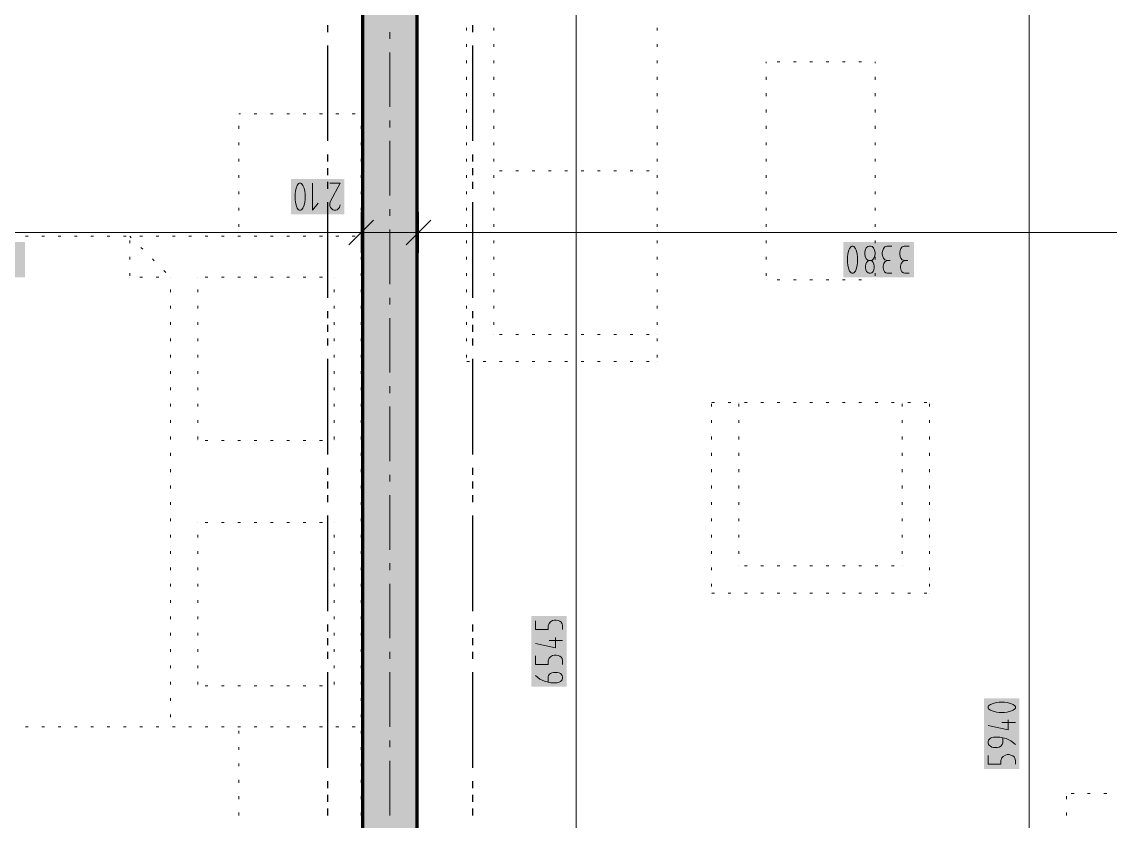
# Model space of a CAD drawing. Header units: millimetres. Extents: x 0 to 594, y 0 to 420.
# Drawn here: x 149.83 to 190.24, y 310.75 to 340.42 of the extents above; entities that cross this region are included whole.
import ezdxf

# ---------------------------------------------------------------- set-up
doc = ezdxf.new("R2010")
doc.units = ezdxf.units.MM
doc.header["$LTSCALE"] = 8
for name, color, linetype in [('PDF_Koty delkove', 7, 'Continuous'), ('PDF_Nabytek', 7, 'Continuous'), ('PDF_Osy hlavni', 7, 'Continuous'), ('PDF_Pozarni useky', 7, 'Continuous'), ('PDF_Steny obvodove nosne', 7, 'Continuous')]:
    doc.layers.add(name, color=color, linetype=linetype)

msp = doc.modelspace()

# ---------------------------------------------------------------- hatches: boundary and pattern name
at = {"layer": 'PDF_Steny obvodove nosne', "true_color": 0xc0c0c0, "transparency": 33554559}
msp.add_hatch(color=9, dxfattribs=at).paths.add_polyline_path([(162.483, 347.672), (162.483, 259.01), (164.505, 259.01), (164.505, 350.13), (164.505, 352.635), (162.483, 351.958)])

# ---------------------------------------------------------------- linework, layer by layer
at = {"layer": 'PDF_Koty delkove', "lineweight": 18}
for points in [[(170.416, 206.995), (170.416, 209.141), (170.416, 213.567), (170.416, 214.9), (170.416, 215.033), (170.416, 224.244), (170.416, 226.096), (170.416, 238.437), (170.416, 240.964), (170.416, 243.694), (170.416, 251.276), (170.416, 258.858), (170.416, 261.436), (170.416, 269.827), (170.416, 271.394), (170.416, 280.998), (170.416, 282.515), (170.416, 283.981), (170.416, 350.13)], [(187.222, 138.505), (187.222, 143.838), (187.222, 154.678), (187.222, 156.197), (187.222, 158.52), (187.222, 162.807), (187.222, 167.595), (187.222, 173.773), (187.222, 206.995), (187.222, 208.461), (187.222, 238.437), (187.222, 241.166), (187.222, 243.694), (187.222, 258.858), (187.222, 261.588), (187.222, 282.515), (187.222, 283.981), (187.222, 344.032)], [(160.623, 334.432), (160.623, 333.421), (160.838, 333.69)], [(161.271, 334.432), (161.649, 334.432), (161.297, 333.758), (161.271, 333.69), (161.271, 333.589), (161.297, 333.522), (161.338, 333.472), (161.378, 333.438), (161.433, 333.421), (161.486, 333.421), (161.54, 333.438), (161.581, 333.472), (161.622, 333.522), (161.649, 333.623)], [(162.433, 333.358), (162.433, 332.6), (162.433, 331.841)], [(164.556, 333.358), (164.556, 332.6), (164.556, 331.841)], [(162.888, 333.055), (161.978, 332.145)], [(165.011, 333.055), (164.101, 332.145)], [(291.938, 332.6), (290.473, 332.6), (289.815, 332.6), (265.973, 332.6), (263.883, 332.6), (262.417, 332.6), (240.314, 332.6), (228.247, 332.6), (226.124, 332.6), (220.319, 332.6), (220.304, 332.6), (200.192, 332.6), (198.726, 332.6), (192.141, 332.6), (164.556, 332.6), (162.433, 332.6), (134.833, 332.6), (128.262, 332.6), (126.796, 332.6), (92.019, 332.6), (89.744, 332.6), (88.278, 332.6), (87.52, 332.6)], [(182.127, 332.094), (181.938, 332.094), (181.871, 332.06), (181.816, 332.009), (181.79, 331.925), (181.776, 331.858), (181.776, 331.79), (181.79, 331.706), (181.816, 331.639), (181.871, 331.589), (181.965, 331.554)], [(182.775, 332.094), (182.586, 332.094), (182.519, 332.06), (182.464, 332.009), (182.438, 331.925), (182.424, 331.858)], [(182.424, 331.858), (182.424, 331.79), (182.438, 331.706), (182.464, 331.639), (182.519, 331.589), (182.613, 331.554)], [(181.479, 331.284), (181.465, 331.218), (181.438, 331.15), (181.384, 331.099), (181.343, 331.083), (181.29, 331.083), (181.249, 331.099), (181.195, 331.15), (181.168, 331.218), (181.155, 331.284), (181.155, 331.352), (181.168, 331.42), (181.195, 331.487), (181.236, 331.537), (181.262, 331.554)], [(181.371, 331.554), (181.398, 331.537), (181.438, 331.487), (181.465, 331.42), (181.479, 331.352), (181.479, 331.284)], [(182.127, 331.083), (181.965, 331.083), (181.91, 331.099), (181.857, 331.134), (181.829, 331.184), (181.803, 331.284), (181.803, 331.352), (181.829, 331.453), (181.884, 331.521), (181.965, 331.554), (182.072, 331.554)], [(182.775, 331.083), (182.613, 331.083), (182.558, 331.099), (182.505, 331.134), (182.477, 331.184), (182.451, 331.284), (182.451, 331.352), (182.477, 331.453), (182.532, 331.521), (182.613, 331.554), (182.72, 331.554)], [(168.899, 318.19), (168.899, 317.866), (169.37, 317.866), (169.37, 318.001), (169.405, 318.095), (169.455, 318.149), (169.539, 318.203), (169.606, 318.217), (169.674, 318.217), (169.741, 318.203), (169.808, 318.176), (169.859, 318.136), (169.893, 318.082), (169.91, 318.001), (169.91, 317.866)], [(169.64, 317.569), (169.64, 317.19), (168.899, 317.353)], [(169.91, 317.461), (169.405, 317.461)], [(168.899, 316.894), (168.899, 316.57), (169.37, 316.57), (169.37, 316.705), (169.405, 316.799), (169.455, 316.853), (169.539, 316.907), (169.606, 316.92), (169.674, 316.92)], [(169.674, 316.92), (169.741, 316.907), (169.808, 316.88), (169.859, 316.839), (169.893, 316.786), (169.91, 316.705), (169.91, 316.57)], [(169.37, 315.922), (169.37, 316.11), (169.388, 316.165), (169.421, 316.205), (169.455, 316.232), (169.505, 316.259), (169.573, 316.272), (169.707, 316.272), (169.775, 316.259), (169.825, 316.232), (169.859, 316.205), (169.893, 316.165), (169.91, 316.11), (169.91, 316.057), (169.893, 316.003), (169.859, 315.962), (169.825, 315.935), (169.775, 315.908), (169.707, 315.894), (169.471, 315.894), (169.236, 315.948), (169.067, 316.029), (168.899, 316.165)], [(186.311, 315.168), (186.109, 315.168), (186.009, 315.154), (185.891, 315.127), (185.79, 315.087), (185.722, 315.033), (185.706, 315.006), (185.706, 314.952), (185.722, 314.925)], [(185.722, 314.925), (185.79, 314.871), (185.891, 314.831), (186.009, 314.803), (186.109, 314.789), (186.311, 314.789), (186.413, 314.803), (186.531, 314.831), (186.632, 314.871), (186.7, 314.925), (186.717, 314.952), (186.717, 315.006), (186.7, 315.033), (186.632, 315.087), (186.531, 315.127), (186.413, 315.154), (186.311, 315.168)], [(186.447, 314.52), (186.447, 314.141), (185.706, 314.304)], [(186.717, 314.412), (186.211, 314.412)], [(186.717, 313.602), (186.548, 313.737), (186.379, 313.818), (186.144, 313.872), (185.907, 313.872), (185.84, 313.858), (185.79, 313.831), (185.756, 313.804), (185.722, 313.764), (185.706, 313.71), (185.706, 313.656), (185.722, 313.602), (185.756, 313.561), (185.79, 313.535), (185.84, 313.507), (185.907, 313.493), (186.043, 313.493), (186.109, 313.507), (186.177, 313.535), (186.228, 313.602), (186.245, 313.656), (186.245, 313.845)], [(185.706, 313.197), (185.706, 312.873), (186.177, 312.873), (186.177, 313.008), (186.211, 313.102), (186.262, 313.156), (186.346, 313.21), (186.413, 313.224), (186.48, 313.224), (186.548, 313.21), (186.615, 313.183), (186.665, 313.143), (186.7, 313.089), (186.717, 313.008), (186.717, 312.873)]]:
    msp.add_lwpolyline(points, dxfattribs=at)
for points in [[(159.975, 334.027), (159.975, 333.825), (159.988, 333.725), (160.015, 333.606), (160.056, 333.505), (160.109, 333.438), (160.137, 333.421), (160.19, 333.421), (160.218, 333.438), (160.271, 333.505), (160.312, 333.606), (160.339, 333.725), (160.353, 333.825), (160.353, 334.027), (160.339, 334.128), (160.312, 334.246), (160.271, 334.347), (160.218, 334.415), (160.19, 334.432), (160.137, 334.432), (160.109, 334.415), (160.056, 334.347), (160.015, 334.246), (159.988, 334.128)], [(180.48, 331.689), (180.48, 331.487), (180.494, 331.387), (180.52, 331.268), (180.561, 331.167), (180.614, 331.099), (180.642, 331.083), (180.695, 331.083), (180.723, 331.099), (180.776, 331.167), (180.817, 331.268), (180.844, 331.387), (180.858, 331.487), (180.858, 331.689), (180.844, 331.79), (180.817, 331.908), (180.776, 332.009), (180.723, 332.077), (180.695, 332.094), (180.642, 332.094), (180.614, 332.077), (180.561, 332.009), (180.52, 331.908), (180.494, 331.79)], [(181.128, 331.858), (181.128, 331.79), (181.142, 331.706), (181.181, 331.622), (181.236, 331.572), (181.262, 331.554), (181.371, 331.554), (181.398, 331.572), (181.452, 331.622), (181.492, 331.706), (181.506, 331.79), (181.506, 331.858), (181.492, 331.942), (181.452, 332.026), (181.398, 332.077), (181.343, 332.094), (181.29, 332.094), (181.236, 332.077), (181.181, 332.026), (181.142, 331.942)]]:
    msp.add_lwpolyline(points, close=True, dxfattribs=at)
at = {"layer": 'PDF_Koty delkove', "color": 7, "lineweight": 18, "true_color": 0xffffff, "transparency": 33554559}
for points in [[(161.801, 334.584), (159.823, 334.584), (161.801, 333.27), (159.823, 333.27)], [(149.946, 332.246), (147.32, 332.246), (149.946, 330.932), (147.32, 330.932)], [(182.954, 332.246), (180.328, 332.246), (182.954, 330.932), (180.328, 330.932)], [(170.062, 315.742), (170.062, 318.368), (168.748, 315.742), (168.748, 318.368)], [(186.868, 312.694), (186.868, 315.319), (185.554, 312.694), (185.554, 315.319)]]:
    msp.add_solid(points, dxfattribs=at)
at = {"layer": 'PDF_Nabytek', "lineweight": 13}
for points in [[(166.34, 340.087), (166.34, 340.188)], [(167.351, 340.087), (167.351, 340.188)], [(173.417, 340.087), (173.417, 340.188)], [(166.34, 339.48), (166.34, 339.581)], [(167.351, 339.48), (167.351, 339.581)], [(173.417, 339.48), (173.417, 339.581)], [(166.34, 338.874), (166.34, 338.975)], [(167.351, 338.874), (167.351, 338.975)], [(173.417, 338.874), (173.417, 338.975)], [(177.461, 338.927), (177.461, 338.927)], [(177.461, 338.874), (177.461, 338.927)], [(177.461, 338.927), (177.461, 338.927)], [(177.973, 338.927), (177.872, 338.927)], [(178.58, 338.927), (178.479, 338.927)], [(179.186, 338.927), (179.085, 338.927)], [(179.793, 338.927), (179.692, 338.927)], [(180.4, 338.927), (180.299, 338.927)], [(181.006, 338.927), (180.905, 338.927)], [(181.505, 338.927), (181.505, 338.927)], [(181.505, 338.874), (181.505, 338.927)], [(181.505, 338.927), (181.505, 338.927)], [(166.34, 338.267), (166.34, 338.368)], [(167.351, 338.267), (167.351, 338.368)], [(173.417, 338.267), (173.417, 338.368)], [(177.461, 338.267), (177.461, 338.368)], [(181.505, 338.267), (181.505, 338.368)], [(166.34, 337.661), (166.34, 337.762)], [(167.351, 337.661), (167.351, 337.762)], [(173.417, 337.661), (173.417, 337.762)], [(177.461, 337.661), (177.461, 337.762)], [(181.505, 337.661), (181.505, 337.762)], [(157.883, 337.005), (157.883, 337.005)], [(157.956, 337.005), (157.883, 337.005)], [(157.883, 337.005), (157.883, 337.005)], [(157.883, 337.005), (157.883, 337.005)], [(157.956, 337.005), (157.883, 337.005)], [(157.883, 337.005), (157.883, 337.005)], [(158.563, 337.005), (158.462, 337.005)], [(158.563, 337.005), (158.462, 337.005)], [(159.169, 337.005), (159.068, 337.005), (159.169, 337.005)], [(159.776, 337.005), (159.675, 337.005)], [(159.776, 337.005), (159.675, 337.005)], [(160.382, 337.005), (160.281, 337.005)], [(160.382, 337.005), (160.281, 337.005)], [(160.989, 337.005), (160.888, 337.005)], [(160.989, 337.005), (160.888, 337.005)], [(161.495, 337.005), (161.596, 337.005), (161.495, 337.005)], [(162.202, 337.005), (162.101, 337.005)], [(162.202, 337.005), (162.101, 337.005)], [(162.433, 337.005), (162.433, 337.005)], [(162.433, 337.005), (162.433, 337.005)], [(162.433, 337.005), (162.433, 337.005)], [(162.433, 337.005), (162.433, 337.005)], [(166.34, 337.054), (166.34, 337.155)], [(167.351, 337.054), (167.351, 337.155)], [(173.417, 337.054), (173.417, 337.155)], [(177.461, 337.054), (177.461, 337.155)], [(181.505, 337.054), (181.505, 337.155)], [(157.883, 336.447), (157.883, 336.549)], [(157.883, 336.447), (157.883, 336.549)], [(162.433, 336.447), (162.433, 336.549), (162.433, 336.447)], [(166.34, 336.447), (166.34, 336.549)], [(167.351, 336.447), (167.351, 336.549)], [(173.417, 336.447), (173.417, 336.549)], [(177.461, 336.447), (177.461, 336.549)], [(181.505, 336.447), (181.505, 336.549)], [(157.883, 335.841), (157.883, 335.942)], [(157.883, 335.841), (157.883, 335.942)], [(162.433, 335.841), (162.433, 335.942), (162.433, 335.841)], [(166.34, 335.841), (166.34, 335.942)], [(167.351, 335.841), (167.351, 335.942)], [(173.417, 335.841), (173.417, 335.942)], [(177.461, 335.841), (177.461, 335.942)], [(181.505, 335.841), (181.505, 335.942)], [(157.883, 335.234), (157.883, 335.335)], [(157.883, 335.234), (157.883, 335.335)], [(162.433, 335.335), (162.433, 335.234), (162.433, 335.335)], [(166.34, 335.234), (166.34, 335.335)], [(167.351, 335.234), (167.351, 335.335)], [(173.417, 335.234), (173.417, 335.335)], [(177.461, 335.234), (177.461, 335.335)], [(181.505, 335.234), (181.505, 335.335)], [(157.883, 334.628), (157.883, 334.729)], [(157.883, 334.628), (157.883, 334.729)], [(162.433, 334.628), (162.433, 334.729), (162.433, 334.628)], [(166.34, 334.628), (166.34, 334.729)], [(167.351, 334.883), (167.351, 334.883)], [(167.351, 334.628), (167.351, 334.729)], [(167.661, 334.883), (167.56, 334.883)], [(168.268, 334.883), (168.167, 334.883)], [(168.875, 334.883), (168.774, 334.883)], [(169.481, 334.883), (169.38, 334.883)], [(170.088, 334.883), (169.987, 334.883)], [(170.694, 334.883), (170.593, 334.883)], [(171.301, 334.883), (171.2, 334.883)], [(171.907, 334.883), (171.806, 334.883)], [(172.514, 334.883), (172.413, 334.883)], [(173.121, 334.883), (173.02, 334.883)], [(173.417, 334.883), (173.417, 334.883)], [(173.417, 334.628), (173.417, 334.729)], [(177.461, 334.628), (177.461, 334.729)], [(181.505, 334.628), (181.505, 334.729)], [(157.883, 334.021), (157.883, 334.122)], [(157.883, 334.021), (157.883, 334.122)], [(162.433, 334.122), (162.433, 334.021), (162.433, 334.122)], [(166.34, 334.021), (166.34, 334.122)], [(167.351, 334.021), (167.351, 334.122)], [(173.417, 334.021), (173.417, 334.122)], [(177.461, 334.021), (177.461, 334.122)], [(181.505, 334.021), (181.505, 334.122)], [(157.883, 333.415), (157.883, 333.516)], [(157.883, 333.415), (157.883, 333.516)], [(162.433, 333.516), (162.433, 333.415), (162.433, 333.516)], [(166.34, 333.415), (166.34, 333.516)], [(167.351, 333.415), (167.351, 333.516)], [(173.417, 333.415), (173.417, 333.516)], [(177.461, 333.415), (177.461, 333.516)], [(181.505, 333.415), (181.505, 333.516)], [(157.883, 332.808), (157.883, 332.909)], [(157.883, 332.808), (157.883, 332.909)], [(162.433, 332.909), (162.433, 332.808), (162.433, 332.909)], [(166.34, 332.808), (166.34, 332.909)], [(167.351, 332.808), (167.351, 332.909)], [(173.417, 332.808), (173.417, 332.909)], [(177.461, 332.808), (177.461, 332.909)], [(181.505, 332.808), (181.505, 332.909)], [(150.071, 332.456), (149.969, 332.456)], [(150.071, 332.456), (149.969, 332.456)], [(150.677, 332.456), (150.576, 332.456)], [(150.677, 332.456), (150.576, 332.456)], [(151.284, 332.456), (151.183, 332.456)], [(151.284, 332.456), (151.183, 332.456)], [(151.89, 332.456), (151.789, 332.456)], [(151.89, 332.456), (151.789, 332.456)], [(152.497, 332.456), (152.396, 332.456)], [(152.497, 332.456), (152.396, 332.456)], [(153.104, 332.456), (153.002, 332.456)], [(153.104, 332.456), (153.002, 332.456)], [(153.71, 332.456), (153.609, 332.456)], [(153.71, 332.456), (153.609, 332.456)], [(153.84, 332.456), (153.84, 332.456)], [(153.894, 332.402), (153.84, 332.456)], [(153.84, 332.456), (153.84, 332.456)], [(153.84, 332.456), (153.84, 332.456)], [(153.894, 332.402), (153.84, 332.456)], [(153.84, 332.456), (153.84, 332.456)], [(153.84, 332.201), (153.84, 332.302)], [(153.84, 332.201), (153.84, 332.302)], [(154.317, 332.456), (154.216, 332.456)], [(154.317, 332.456), (154.216, 332.456)], [(154.923, 332.456), (154.822, 332.456)], [(154.923, 332.456), (154.822, 332.456)], [(155.53, 332.456), (155.429, 332.456)], [(155.53, 332.456), (155.429, 332.456)], [(156.136, 332.456), (156.035, 332.456)], [(156.136, 332.456), (156.035, 332.456)], [(156.743, 332.456), (156.642, 332.456)], [(156.743, 332.456), (156.642, 332.456)], [(157.35, 332.456), (157.248, 332.456)], [(157.35, 332.456), (157.248, 332.456)], [(157.956, 332.456), (157.855, 332.456)], [(157.956, 332.456), (157.855, 332.456)], [(157.883, 332.456), (157.883, 332.456)], [(157.883, 332.456), (157.883, 332.456)], [(158.563, 332.456), (158.462, 332.456)], [(158.563, 332.456), (158.462, 332.456)], [(159.169, 332.456), (159.068, 332.456)], [(159.169, 332.456), (159.068, 332.456)], [(159.776, 332.456), (159.675, 332.456)], [(159.776, 332.456), (159.675, 332.456)], [(160.382, 332.456), (160.281, 332.456)], [(160.382, 332.456), (160.281, 332.456)], [(160.989, 332.456), (160.888, 332.456)], [(160.989, 332.456), (160.888, 332.456)], [(161.596, 332.456), (161.495, 332.456)], [(161.596, 332.456), (161.495, 332.456)], [(162.202, 332.456), (162.101, 332.456)], [(162.202, 332.456), (162.101, 332.456)], [(162.433, 332.456), (162.433, 332.456)], [(162.433, 332.456), (162.433, 332.456)], [(162.433, 332.456), (162.433, 332.456)], [(162.433, 332.456), (162.433, 332.456)], [(162.433, 332.456), (162.433, 332.456)], [(162.433, 332.456), (162.433, 332.456)], [(162.433, 332.201), (162.433, 332.302)], [(162.433, 332.201), (162.433, 332.302)], [(166.34, 332.201), (166.34, 332.302)], [(167.351, 332.201), (167.351, 332.302)], [(173.417, 332.201), (173.417, 332.302)], [(177.461, 332.201), (177.461, 332.302)], [(181.505, 332.201), (181.505, 332.302)], [(154.323, 331.973), (154.251, 332.044)], [(154.323, 331.973), (154.251, 332.044)], [(153.84, 331.595), (153.84, 331.696)], [(153.84, 331.595), (153.84, 331.696)], [(154.752, 331.544), (154.68, 331.615)], [(154.752, 331.544), (154.68, 331.615)], [(162.433, 331.595), (162.433, 331.696)], [(162.433, 331.595), (162.433, 331.696)], [(166.34, 331.595), (166.34, 331.696)], [(167.351, 331.595), (167.351, 331.696)], [(173.417, 331.595), (173.417, 331.696)], [(177.461, 331.595), (177.461, 331.696)], [(181.505, 331.595), (181.505, 331.696)], [(153.84, 330.988), (153.84, 331.089)], [(153.84, 330.988), (153.84, 331.089)], [(153.84, 330.94), (153.84, 330.94)], [(153.84, 330.94), (153.84, 330.94)], [(153.84, 330.94), (153.84, 330.94)], [(153.84, 330.94), (153.84, 330.94)], [(154.216, 330.94), (154.317, 330.94), (154.216, 330.94)], [(154.822, 330.94), (154.923, 330.94), (154.822, 330.94)], [(155.18, 331.115), (155.109, 331.187)], [(155.18, 331.115), (155.109, 331.187)], [(155.356, 330.94), (155.356, 330.94)], [(155.356, 330.94), (155.356, 330.94)], [(155.356, 330.94), (155.356, 330.94)], [(155.356, 330.94), (155.356, 330.94)], [(155.356, 330.94), (155.356, 330.94)], [(155.356, 330.94), (155.356, 330.94)], [(156.367, 330.94), (156.367, 330.94)], [(156.367, 330.94), (156.367, 330.94)], [(156.367, 330.94), (156.367, 330.94)], [(156.367, 330.94), (156.367, 330.94)], [(156.743, 330.94), (156.642, 330.94)], [(156.743, 330.94), (156.642, 330.94)], [(157.35, 330.94), (157.248, 330.94)], [(157.35, 330.94), (157.248, 330.94)], [(157.956, 330.94), (157.855, 330.94)], [(157.956, 330.94), (157.855, 330.94)], [(158.563, 330.94), (158.462, 330.94)], [(158.563, 330.94), (158.462, 330.94)], [(159.169, 330.94), (159.068, 330.94)], [(159.169, 330.94), (159.068, 330.94)], [(159.776, 330.94), (159.675, 330.94)], [(159.776, 330.94), (159.675, 330.94)], [(160.382, 330.94), (160.281, 330.94)], [(160.382, 330.94), (160.281, 330.94)], [(160.989, 330.94), (160.888, 330.94)], [(160.989, 330.94), (160.888, 330.94)], [(161.422, 330.94), (161.422, 330.94)], [(161.422, 330.94), (161.422, 330.94)], [(161.422, 330.94), (161.422, 330.94)], [(161.422, 330.94), (161.422, 330.94)], [(162.433, 330.988), (162.433, 331.089)], [(162.433, 330.988), (162.433, 331.089)], [(166.34, 330.988), (166.34, 331.089)], [(167.351, 330.988), (167.351, 331.089)], [(173.417, 330.988), (173.417, 331.089)], [(177.461, 330.988), (177.461, 331.089)], [(181.505, 330.988), (181.505, 331.089)], [(177.461, 330.839), (177.461, 330.839)], [(177.461, 330.839), (177.461, 330.839)], [(177.973, 330.839), (177.872, 330.839)], [(178.58, 330.839), (178.479, 330.839)], [(179.186, 330.839), (179.085, 330.839)], [(179.793, 330.839), (179.692, 330.839)], [(180.4, 330.839), (180.299, 330.839)], [(181.006, 330.839), (180.905, 330.839)], [(181.505, 330.839), (181.505, 330.839)], [(181.505, 330.839), (181.505, 330.839)], [(155.356, 330.382), (155.356, 330.483)], [(155.356, 330.382), (155.356, 330.483)], [(156.367, 330.382), (156.367, 330.483)], [(156.367, 330.382), (156.367, 330.483)], [(161.422, 330.382), (161.422, 330.483)], [(161.422, 330.382), (161.422, 330.483)], [(162.433, 330.382), (162.433, 330.483)], [(162.433, 330.382), (162.433, 330.483)], [(166.34, 330.382), (166.34, 330.483)], [(167.351, 330.382), (167.351, 330.483)], [(173.417, 330.382), (173.417, 330.483)], [(155.356, 329.775), (155.356, 329.876)], [(155.356, 329.775), (155.356, 329.876)], [(156.367, 329.775), (156.367, 329.876)], [(156.367, 329.775), (156.367, 329.876)], [(161.422, 329.775), (161.422, 329.876)], [(161.422, 329.775), (161.422, 329.876)], [(162.433, 329.876), (162.433, 329.775), (162.433, 329.876)], [(166.34, 329.775), (166.34, 329.876)], [(167.351, 329.775), (167.351, 329.876)], [(173.417, 329.775), (173.417, 329.876)], [(155.356, 329.168), (155.356, 329.27)], [(155.356, 329.168), (155.356, 329.27)], [(156.367, 329.168), (156.367, 329.27)], [(156.367, 329.168), (156.367, 329.27)], [(161.422, 329.168), (161.422, 329.27)], [(161.422, 329.168), (161.422, 329.27)], [(162.433, 329.168), (162.433, 329.27)], [(162.433, 329.168), (162.433, 329.27)], [(166.34, 329.168), (166.34, 329.27)], [(167.351, 329.168), (167.351, 329.27)], [(173.417, 329.168), (173.417, 329.27)], [(155.356, 328.562), (155.356, 328.663)], [(155.356, 328.562), (155.356, 328.663)], [(156.367, 328.562), (156.367, 328.663)], [(156.367, 328.562), (156.367, 328.663)], [(161.422, 328.562), (161.422, 328.663)], [(161.422, 328.562), (161.422, 328.663)], [(162.433, 328.562), (162.433, 328.663)], [(162.433, 328.562), (162.433, 328.663)], [(166.34, 328.562), (166.34, 328.663)], [(167.351, 328.817), (167.351, 328.817)], [(167.351, 328.817), (167.351, 328.817)], [(167.661, 328.817), (167.56, 328.817)], [(168.268, 328.817), (168.167, 328.817)], [(168.875, 328.817), (168.774, 328.817)], [(169.481, 328.817), (169.38, 328.817)], [(170.088, 328.817), (169.987, 328.817)], [(170.694, 328.817), (170.593, 328.817)], [(171.301, 328.817), (171.2, 328.817)], [(171.907, 328.817), (171.806, 328.817)], [(172.514, 328.817), (172.413, 328.817)], [(173.121, 328.817), (173.02, 328.817)], [(173.417, 328.817), (173.417, 328.817)], [(173.417, 328.562), (173.417, 328.663)], [(155.356, 327.955), (155.356, 328.056)], [(155.356, 327.955), (155.356, 328.056)], [(156.367, 327.955), (156.367, 328.056)], [(156.367, 327.955), (156.367, 328.056)], [(161.422, 327.955), (161.422, 328.056)], [(161.422, 327.955), (161.422, 328.056)], [(162.433, 327.955), (162.433, 328.056)], [(162.433, 327.955), (162.433, 328.056)], [(166.34, 327.955), (166.34, 328.056)], [(166.34, 327.806), (166.34, 327.806)], [(166.34, 327.806), (166.34, 327.806)], [(166.448, 327.806), (166.347, 327.806)], [(167.055, 327.806), (166.954, 327.806)], [(167.661, 327.806), (167.56, 327.806)], [(168.268, 327.806), (168.167, 327.806)], [(168.875, 327.806), (168.774, 327.806)], [(169.481, 327.806), (169.38, 327.806)], [(170.088, 327.806), (169.987, 327.806)], [(170.694, 327.806), (170.593, 327.806)], [(171.301, 327.806), (171.2, 327.806)], [(171.907, 327.806), (171.806, 327.806)], [(172.514, 327.806), (172.413, 327.806)], [(173.121, 327.806), (173.02, 327.806)], [(173.417, 327.955), (173.417, 328.056)], [(173.417, 327.806), (173.417, 327.806)], [(173.417, 327.806), (173.417, 327.806)], [(155.356, 327.349), (155.356, 327.45)], [(155.356, 327.349), (155.356, 327.45)], [(156.367, 327.349), (156.367, 327.45)], [(156.367, 327.349), (156.367, 327.45)], [(161.422, 327.349), (161.422, 327.45)], [(161.422, 327.349), (161.422, 327.45)], [(162.433, 327.349), (162.433, 327.45)], [(162.433, 327.349), (162.433, 327.45)], [(155.356, 326.742), (155.356, 326.843)], [(155.356, 326.742), (155.356, 326.843)], [(156.367, 326.742), (156.367, 326.843)], [(156.367, 326.742), (156.367, 326.843)], [(161.422, 326.742), (161.422, 326.843)], [(161.422, 326.742), (161.422, 326.843)], [(162.433, 326.742), (162.433, 326.843)], [(162.433, 326.742), (162.433, 326.843)], [(155.356, 326.136), (155.356, 326.237)], [(155.356, 326.136), (155.356, 326.237)], [(156.367, 326.136), (156.367, 326.237)], [(156.367, 326.136), (156.367, 326.237)], [(161.422, 326.136), (161.422, 326.237)], [(161.422, 326.136), (161.422, 326.237)], [(162.433, 326.136), (162.433, 326.237)], [(162.433, 326.136), (162.433, 326.237)], [(175.439, 326.29), (175.439, 326.29)], [(175.439, 326.29), (175.439, 326.29)], [(175.439, 326.136), (175.439, 326.237)], [(175.547, 326.29), (175.446, 326.29)], [(176.154, 326.29), (176.052, 326.29)], [(176.45, 326.29), (176.45, 326.29)], [(176.45, 326.136), (176.45, 326.237)], [(176.76, 326.29), (176.659, 326.29)], [(177.367, 326.29), (177.266, 326.29)], [(177.973, 326.29), (177.872, 326.29)], [(178.58, 326.29), (178.479, 326.29)], [(179.186, 326.29), (179.085, 326.29)], [(179.793, 326.29), (179.692, 326.29)], [(180.4, 326.29), (180.299, 326.29)], [(181.006, 326.29), (180.905, 326.29)], [(181.613, 326.29), (181.512, 326.29)], [(182.219, 326.29), (182.118, 326.29)], [(182.516, 326.29), (182.516, 326.29)], [(182.516, 326.136), (182.516, 326.237)], [(182.826, 326.29), (182.725, 326.29)], [(183.433, 326.29), (183.331, 326.29)], [(183.527, 326.29), (183.527, 326.29)], [(183.527, 326.29), (183.527, 326.29)], [(183.527, 326.136), (183.527, 326.237)], [(155.356, 325.529), (155.356, 325.63)], [(155.356, 325.529), (155.356, 325.63)], [(156.367, 325.529), (156.367, 325.63)], [(156.367, 325.529), (156.367, 325.63)], [(161.422, 325.529), (161.422, 325.63)], [(161.422, 325.529), (161.422, 325.63)], [(162.433, 325.529), (162.433, 325.63)], [(162.433, 325.529), (162.433, 325.63)], [(175.439, 325.529), (175.439, 325.63)], [(176.45, 325.529), (176.45, 325.63)], [(182.516, 325.529), (182.516, 325.63)], [(183.527, 325.529), (183.527, 325.63)], [(155.356, 324.922), (155.356, 325.024)], [(155.356, 324.922), (155.356, 325.024)], [(156.367, 324.922), (156.367, 325.024)], [(156.367, 324.922), (156.367, 325.024)], [(156.367, 324.874), (156.367, 324.874)], [(156.367, 324.874), (156.367, 324.874)], [(156.367, 324.874), (156.367, 324.874)], [(156.367, 324.874), (156.367, 324.874)], [(156.743, 324.874), (156.642, 324.874)], [(156.743, 324.874), (156.642, 324.874)], [(157.35, 324.874), (157.248, 324.874)], [(157.35, 324.874), (157.248, 324.874)], [(157.956, 324.874), (157.855, 324.874)], [(157.956, 324.874), (157.855, 324.874)], [(158.563, 324.874), (158.462, 324.874)], [(158.563, 324.874), (158.462, 324.874)], [(159.169, 324.874), (159.068, 324.874)], [(159.169, 324.874), (159.068, 324.874)], [(159.776, 324.874), (159.675, 324.874)], [(159.776, 324.874), (159.675, 324.874)], [(160.382, 324.874), (160.281, 324.874)], [(160.382, 324.874), (160.281, 324.874)], [(160.989, 324.874), (160.888, 324.874)], [(160.989, 324.874), (160.888, 324.874)], [(161.422, 324.922), (161.422, 325.024)], [(161.422, 324.922), (161.422, 325.024)], [(161.422, 324.874), (161.422, 324.874)], [(161.422, 324.874), (161.422, 324.874)], [(161.422, 324.874), (161.422, 324.874)], [(161.422, 324.874), (161.422, 324.874)], [(162.433, 324.922), (162.433, 325.024)], [(162.433, 324.922), (162.433, 325.024)], [(175.439, 324.922), (175.439, 325.024)], [(176.45, 324.922), (176.45, 325.024)], [(182.516, 324.922), (182.516, 325.024)], [(183.527, 324.922), (183.527, 325.024)], [(155.356, 324.316), (155.356, 324.417)], [(155.356, 324.316), (155.356, 324.417)], [(162.433, 324.316), (162.433, 324.417)], [(162.433, 324.316), (162.433, 324.417)], [(175.439, 324.316), (175.439, 324.417)], [(176.45, 324.316), (176.45, 324.417)], [(182.516, 324.316), (182.516, 324.417)], [(183.527, 324.316), (183.527, 324.417)], [(155.356, 323.709), (155.356, 323.81)], [(155.356, 323.709), (155.356, 323.81)], [(162.433, 323.709), (162.433, 323.81)], [(162.433, 323.709), (162.433, 323.81)], [(175.439, 323.709), (175.439, 323.81)], [(176.45, 323.709), (176.45, 323.81)], [(182.516, 323.709), (182.516, 323.81)], [(183.527, 323.709), (183.527, 323.81)], [(155.356, 323.103), (155.356, 323.204)], [(155.356, 323.103), (155.356, 323.204)], [(162.433, 323.103), (162.433, 323.204)], [(162.433, 323.103), (162.433, 323.204)], [(175.439, 323.103), (175.439, 323.204)], [(176.45, 323.103), (176.45, 323.204)], [(182.516, 323.103), (182.516, 323.204)], [(183.527, 323.103), (183.527, 323.204)], [(155.356, 322.496), (155.356, 322.597)], [(155.356, 322.496), (155.356, 322.597)], [(162.433, 322.496), (162.433, 322.597)], [(162.433, 322.496), (162.433, 322.597)], [(175.439, 322.496), (175.439, 322.597)], [(176.45, 322.496), (176.45, 322.597)], [(182.516, 322.496), (182.516, 322.597)], [(183.527, 322.496), (183.527, 322.597)], [(155.356, 321.89), (155.356, 321.991)], [(155.356, 321.89), (155.356, 321.991)], [(156.367, 321.841), (156.367, 321.841)], [(156.367, 321.841), (156.367, 321.841)], [(156.367, 321.841), (156.367, 321.841)], [(156.367, 321.841), (156.367, 321.841)], [(156.743, 321.841), (156.642, 321.841)], [(156.743, 321.841), (156.642, 321.841)], [(157.35, 321.841), (157.248, 321.841)], [(157.35, 321.841), (157.248, 321.841)], [(157.956, 321.841), (157.855, 321.841)], [(157.956, 321.841), (157.855, 321.841)], [(158.563, 321.841), (158.462, 321.841)], [(158.563, 321.841), (158.462, 321.841)], [(159.169, 321.841), (159.068, 321.841)], [(159.169, 321.841), (159.068, 321.841)], [(159.776, 321.841), (159.675, 321.841)], [(159.776, 321.841), (159.675, 321.841)], [(160.382, 321.841), (160.281, 321.841)], [(160.382, 321.841), (160.281, 321.841)], [(160.989, 321.841), (160.888, 321.841)], [(160.989, 321.841), (160.888, 321.841)], [(161.422, 321.841), (161.422, 321.841)], [(161.422, 321.841), (161.422, 321.841)], [(161.422, 321.841), (161.422, 321.841)], [(161.422, 321.841), (161.422, 321.841)], [(162.433, 321.89), (162.433, 321.991)], [(162.433, 321.89), (162.433, 321.991)], [(175.439, 321.89), (175.439, 321.991)], [(176.45, 321.89), (176.45, 321.991)], [(182.516, 321.89), (182.516, 321.991)], [(183.527, 321.89), (183.527, 321.991)], [(155.356, 321.283), (155.356, 321.384)], [(155.356, 321.283), (155.356, 321.384)], [(156.367, 321.283), (156.367, 321.384)], [(156.367, 321.283), (156.367, 321.384)], [(161.422, 321.283), (161.422, 321.384)], [(161.422, 321.283), (161.422, 321.384)], [(162.433, 321.283), (162.433, 321.384)], [(162.433, 321.283), (162.433, 321.384)], [(175.439, 321.283), (175.439, 321.384)], [(176.45, 321.283), (176.45, 321.384)], [(182.516, 321.283), (182.516, 321.384)], [(183.527, 321.283), (183.527, 321.384)], [(155.356, 320.676), (155.356, 320.777)], [(155.356, 320.676), (155.356, 320.777)], [(156.367, 320.676), (156.367, 320.777)], [(156.367, 320.676), (156.367, 320.777)], [(161.422, 320.676), (161.422, 320.777)], [(161.422, 320.676), (161.422, 320.777)], [(162.433, 320.676), (162.433, 320.777)], [(162.433, 320.676), (162.433, 320.777)], [(175.439, 320.676), (175.439, 320.777)], [(176.45, 320.676), (176.45, 320.777)], [(182.516, 320.676), (182.516, 320.777)], [(183.527, 320.676), (183.527, 320.777)], [(155.356, 320.07), (155.356, 320.171)], [(155.356, 320.07), (155.356, 320.171)], [(156.367, 320.07), (156.367, 320.171)], [(156.367, 320.07), (156.367, 320.171)], [(161.422, 320.07), (161.422, 320.171)], [(161.422, 320.07), (161.422, 320.171)], [(162.433, 320.07), (162.433, 320.171)], [(162.433, 320.07), (162.433, 320.171)], [(175.439, 320.07), (175.439, 320.171)], [(176.45, 320.224), (176.45, 320.224)], [(176.45, 320.224), (176.45, 320.224)], [(176.76, 320.224), (176.659, 320.224)], [(177.367, 320.224), (177.266, 320.224)], [(177.973, 320.224), (177.872, 320.224)], [(178.58, 320.224), (178.479, 320.224)], [(179.186, 320.224), (179.085, 320.224)], [(179.793, 320.224), (179.692, 320.224)], [(180.4, 320.224), (180.299, 320.224)], [(181.006, 320.224), (180.905, 320.224)], [(181.613, 320.224), (181.512, 320.224)], [(182.219, 320.224), (182.118, 320.224)], [(182.516, 320.224), (182.516, 320.224)], [(182.516, 320.224), (182.516, 320.224)], [(183.527, 320.07), (183.527, 320.171)], [(155.356, 319.463), (155.356, 319.564)], [(155.356, 319.463), (155.356, 319.564)], [(156.367, 319.463), (156.367, 319.564)], [(156.367, 319.463), (156.367, 319.564)], [(161.422, 319.463), (161.422, 319.564)], [(161.422, 319.463), (161.422, 319.564)], [(162.433, 319.463), (162.433, 319.564)], [(162.433, 319.463), (162.433, 319.564)], [(175.439, 319.463), (175.439, 319.564)], [(175.439, 319.213), (175.439, 319.213)], [(175.439, 319.213), (175.439, 319.213)], [(175.547, 319.213), (175.446, 319.213)], [(176.154, 319.213), (176.052, 319.213)], [(176.76, 319.213), (176.659, 319.213)], [(177.367, 319.213), (177.266, 319.213)], [(177.973, 319.213), (177.872, 319.213)], [(178.58, 319.213), (178.479, 319.213)], [(179.186, 319.213), (179.085, 319.213)], [(179.793, 319.213), (179.692, 319.213)], [(180.4, 319.213), (180.299, 319.213)], [(181.006, 319.213), (180.905, 319.213)], [(181.613, 319.213), (181.512, 319.213)], [(182.219, 319.213), (182.118, 319.213)], [(182.826, 319.213), (182.725, 319.213)], [(183.433, 319.213), (183.331, 319.213)], [(183.527, 319.463), (183.527, 319.564)], [(183.527, 319.213), (183.527, 319.213)], [(183.527, 319.213), (183.527, 319.213)], [(155.356, 318.857), (155.356, 318.958)], [(155.356, 318.857), (155.356, 318.958)], [(156.367, 318.857), (156.367, 318.958)], [(156.367, 318.857), (156.367, 318.958)], [(161.422, 318.857), (161.422, 318.958)], [(161.422, 318.857), (161.422, 318.958)], [(162.433, 318.857), (162.433, 318.958)], [(162.433, 318.857), (162.433, 318.958)], [(155.356, 318.25), (155.356, 318.351)], [(155.356, 318.25), (155.356, 318.351)], [(156.367, 318.25), (156.367, 318.351)], [(156.367, 318.25), (156.367, 318.351)], [(161.422, 318.25), (161.422, 318.351)], [(161.422, 318.25), (161.422, 318.351)], [(162.433, 318.25), (162.433, 318.351)], [(162.433, 318.25), (162.433, 318.351)], [(155.356, 317.643), (155.356, 317.745)], [(155.356, 317.643), (155.356, 317.745)], [(156.367, 317.643), (156.367, 317.745)], [(156.367, 317.643), (156.367, 317.745)], [(161.422, 317.643), (161.422, 317.745)], [(161.422, 317.643), (161.422, 317.745)], [(162.433, 317.643), (162.433, 317.745)], [(162.433, 317.643), (162.433, 317.745)], [(155.356, 317.037), (155.356, 317.138)], [(155.356, 317.037), (155.356, 317.138)], [(156.367, 317.037), (156.367, 317.138)], [(156.367, 317.037), (156.367, 317.138)], [(161.422, 317.037), (161.422, 317.138)], [(161.422, 317.037), (161.422, 317.138)], [(162.433, 317.037), (162.433, 317.138)], [(162.433, 317.037), (162.433, 317.138)], [(155.356, 316.43), (155.356, 316.531)], [(155.356, 316.43), (155.356, 316.531)], [(156.367, 316.43), (156.367, 316.531)], [(156.367, 316.43), (156.367, 316.531)], [(161.422, 316.43), (161.422, 316.531)], [(161.422, 316.43), (161.422, 316.531)], [(162.433, 316.43), (162.433, 316.531)], [(162.433, 316.43), (162.433, 316.531)], [(155.356, 315.824), (155.356, 315.925)], [(155.356, 315.824), (155.356, 315.925)], [(156.367, 315.824), (156.367, 315.925)], [(156.367, 315.824), (156.367, 315.925)], [(156.367, 315.775), (156.367, 315.775)], [(156.367, 315.775), (156.367, 315.775)], [(156.367, 315.775), (156.367, 315.775)], [(156.367, 315.775), (156.367, 315.775)], [(156.743, 315.775), (156.642, 315.775)], [(156.743, 315.775), (156.642, 315.775)], [(157.35, 315.775), (157.248, 315.775)], [(157.35, 315.775), (157.248, 315.775)], [(157.956, 315.775), (157.855, 315.775)], [(157.956, 315.775), (157.855, 315.775)], [(158.563, 315.775), (158.462, 315.775)], [(158.563, 315.775), (158.462, 315.775)], [(159.169, 315.775), (159.068, 315.775)], [(159.169, 315.775), (159.068, 315.775)], [(159.776, 315.775), (159.675, 315.775)], [(159.776, 315.775), (159.675, 315.775)], [(160.382, 315.775), (160.281, 315.775)], [(160.382, 315.775), (160.281, 315.775)], [(160.989, 315.775), (160.888, 315.775)], [(160.989, 315.775), (160.888, 315.775)], [(161.422, 315.824), (161.422, 315.925)], [(161.422, 315.824), (161.422, 315.925)], [(161.422, 315.775), (161.422, 315.775)], [(161.422, 315.775), (161.422, 315.775)], [(161.422, 315.775), (161.422, 315.775)], [(161.422, 315.775), (161.422, 315.775)], [(162.433, 315.824), (162.433, 315.925)], [(162.433, 315.824), (162.433, 315.925)], [(155.356, 315.217), (155.356, 315.318)], [(155.356, 315.217), (155.356, 315.318)], [(162.433, 315.217), (162.433, 315.318)], [(162.433, 315.217), (162.433, 315.318)], [(155.356, 314.611), (155.356, 314.712)], [(155.356, 314.611), (155.356, 314.712)], [(162.433, 314.611), (162.433, 314.712)], [(162.433, 314.611), (162.433, 314.712)], [(150.071, 314.259), (149.969, 314.259)], [(150.071, 314.259), (149.969, 314.259)], [(150.677, 314.259), (150.576, 314.259)], [(150.677, 314.259), (150.576, 314.259)], [(151.284, 314.259), (151.183, 314.259)], [(151.284, 314.259), (151.183, 314.259)], [(151.89, 314.259), (151.789, 314.259)], [(151.89, 314.259), (151.789, 314.259)], [(152.497, 314.259), (152.396, 314.259)], [(152.497, 314.259), (152.396, 314.259)], [(153.104, 314.259), (153.002, 314.259)], [(153.104, 314.259), (153.002, 314.259)], [(153.71, 314.259), (153.609, 314.259)], [(153.71, 314.259), (153.609, 314.259)], [(154.317, 314.259), (154.216, 314.259)], [(154.317, 314.259), (154.216, 314.259)], [(154.923, 314.259), (154.822, 314.259)], [(154.923, 314.259), (154.822, 314.259)], [(155.356, 314.259), (155.356, 314.259)], [(155.356, 314.259), (155.356, 314.259)], [(155.53, 314.259), (155.429, 314.259)], [(155.53, 314.259), (155.429, 314.259)], [(156.136, 314.259), (156.035, 314.259)], [(156.136, 314.259), (156.035, 314.259)], [(156.743, 314.259), (156.642, 314.259)], [(156.743, 314.259), (156.642, 314.259)], [(157.248, 314.259), (157.35, 314.259), (157.248, 314.259)], [(157.855, 314.259), (157.956, 314.259), (157.855, 314.259)], [(157.883, 314.259), (157.883, 314.259)], [(157.883, 314.259), (157.883, 314.259)], [(157.883, 314.004), (157.883, 314.105)], [(157.883, 314.004), (157.883, 314.105)], [(158.563, 314.259), (158.462, 314.259), (158.563, 314.259)], [(159.068, 314.259), (159.169, 314.259), (159.068, 314.259)], [(159.675, 314.259), (159.776, 314.259), (159.675, 314.259)], [(160.281, 314.259), (160.382, 314.259), (160.281, 314.259)], [(160.888, 314.259), (160.989, 314.259), (160.888, 314.259)], [(161.495, 314.259), (161.596, 314.259), (161.495, 314.259)], [(162.101, 314.259), (162.202, 314.259), (162.101, 314.259)], [(162.433, 314.259), (162.433, 314.259)], [(162.433, 314.259), (162.433, 314.259)], [(162.433, 314.259), (162.433, 314.259)], [(162.433, 314.259), (162.433, 314.259)], [(162.433, 314.259), (162.433, 314.259)], [(162.433, 314.259), (162.433, 314.259)], [(162.433, 314.004), (162.433, 314.105)], [(162.433, 314.004), (162.433, 314.105)], [(157.883, 313.397), (157.883, 313.498)], [(157.883, 313.397), (157.883, 313.498)], [(162.433, 313.397), (162.433, 313.498)], [(162.433, 313.397), (162.433, 313.498)], [(157.883, 312.791), (157.883, 312.892)], [(157.883, 312.791), (157.883, 312.892)], [(162.433, 312.791), (162.433, 312.892)], [(162.433, 312.791), (162.433, 312.892)], [(157.883, 312.184), (157.883, 312.285)], [(157.883, 312.184), (157.883, 312.285)], [(162.433, 312.184), (162.433, 312.285)], [(162.433, 312.184), (162.433, 312.285)], [(157.883, 311.578), (157.883, 311.679)], [(157.883, 311.578), (157.883, 311.679)], [(162.433, 311.578), (162.433, 311.679)], [(162.433, 311.578), (162.433, 311.679)], [(188.617, 311.782), (188.617, 311.782)], [(188.617, 311.782), (188.617, 311.782)], [(188.617, 311.578), (188.617, 311.679)], [(188.892, 311.782), (188.791, 311.782)], [(189.498, 311.782), (189.397, 311.782)], [(190.105, 311.782), (190.004, 311.782)], [(157.883, 310.971), (157.883, 311.072)], [(157.883, 310.971), (157.883, 311.072)], [(162.433, 310.971), (162.433, 311.072)], [(162.433, 310.971), (162.433, 311.072)], [(188.617, 310.971), (188.617, 311.072)]]:
    msp.add_lwpolyline(points, dxfattribs=at)
at = {"layer": 'PDF_Osy hlavni', "lineweight": 18}
for points in [[(163.494, 339.784), (163.494, 340.036)], [(163.494, 337.256), (163.494, 339.278)], [(163.494, 336.498), (163.494, 336.751)], [(163.494, 333.971), (163.494, 335.993)], [(163.494, 333.212), (163.494, 333.465)], [(163.494, 330.685), (163.494, 332.707)], [(163.494, 329.927), (163.494, 330.179)], [(163.494, 327.399), (163.494, 329.421)], [(163.494, 326.641), (163.494, 326.894)], [(163.494, 324.114), (163.494, 326.136)], [(163.494, 323.355), (163.494, 323.608)], [(163.494, 320.828), (163.494, 322.85)], [(163.494, 320.07), (163.494, 320.323)], [(163.494, 317.542), (163.494, 319.564)], [(163.494, 316.784), (163.494, 317.037)], [(163.494, 314.257), (163.494, 316.279)], [(163.494, 313.498), (163.494, 313.751)], [(163.494, 310.971), (163.494, 312.993)]]:
    msp.add_lwpolyline(points, dxfattribs=at)
at = {"layer": 'PDF_Pozarni useky', "lineweight": 30}
for points in [[(161.199, 340.036), (161.199, 340.289)], [(166.578, 340.036), (166.578, 340.289)], [(161.199, 335.993), (161.199, 339.531)], [(166.578, 335.993), (166.578, 339.531)], [(161.199, 335.234), (161.199, 335.487)], [(166.578, 335.234), (166.578, 335.487)], [(161.199, 334.729), (161.199, 334.982)], [(166.578, 334.729), (166.578, 334.982)], [(161.199, 334.223), (161.199, 334.476)], [(166.578, 334.223), (166.578, 334.476)], [(161.199, 330.179), (161.199, 333.718)], [(166.578, 330.179), (166.578, 333.718)], [(161.199, 329.421), (161.199, 329.674)], [(166.578, 329.421), (166.578, 329.674)], [(161.199, 328.916), (161.199, 329.168)], [(166.578, 328.916), (166.578, 329.168)], [(161.199, 328.41), (161.199, 328.663)], [(166.578, 328.41), (166.578, 328.663)], [(161.199, 324.366), (161.199, 327.905)], [(166.578, 324.366), (166.578, 327.905)], [(161.199, 323.608), (161.199, 323.861)], [(166.578, 323.608), (166.578, 323.861)], [(161.199, 323.103), (161.199, 323.355)], [(166.578, 323.103), (166.578, 323.355)], [(161.199, 322.597), (161.199, 322.85)], [(166.578, 322.597), (166.578, 322.85)], [(161.199, 318.553), (161.199, 322.092)], [(166.578, 318.553), (166.578, 322.092)], [(161.199, 317.795), (161.199, 318.048)], [(166.578, 317.795), (166.578, 318.048)], [(161.199, 317.29), (161.199, 317.542)], [(166.578, 317.29), (166.578, 317.542)], [(161.199, 316.784), (161.199, 317.037)], [(166.578, 316.784), (166.578, 317.037)], [(161.199, 312.74), (161.199, 316.279)], [(166.578, 312.74), (166.578, 316.279)], [(161.199, 311.982), (161.199, 312.235)], [(166.578, 311.982), (166.578, 312.235)], [(161.199, 311.477), (161.199, 311.729)], [(166.578, 311.477), (166.578, 311.729)], [(161.199, 310.971), (161.199, 311.224)], [(166.578, 310.971), (166.578, 311.224)]]:
    msp.add_lwpolyline(points, dxfattribs=at)
at = {"layer": 'PDF_Steny obvodove nosne', "lineweight": 70}
msp.add_lwpolyline([(162.483, 347.672), (162.483, 346.61), (162.483, 344.032), (162.483, 302.481), (162.483, 301.015), (162.483, 269.069), (162.483, 266.491), (162.483, 260.425), (162.483, 259.01), (163.798, 259.01), (164.505, 259.01), (164.505, 261.436), (164.505, 271.394), (164.505, 282.515), (164.505, 350.13), (164.505, 352.635), (162.483, 351.958), (162.483, 347.874)], close=True, dxfattribs=at)

doc.saveas('drawing.dxf')
